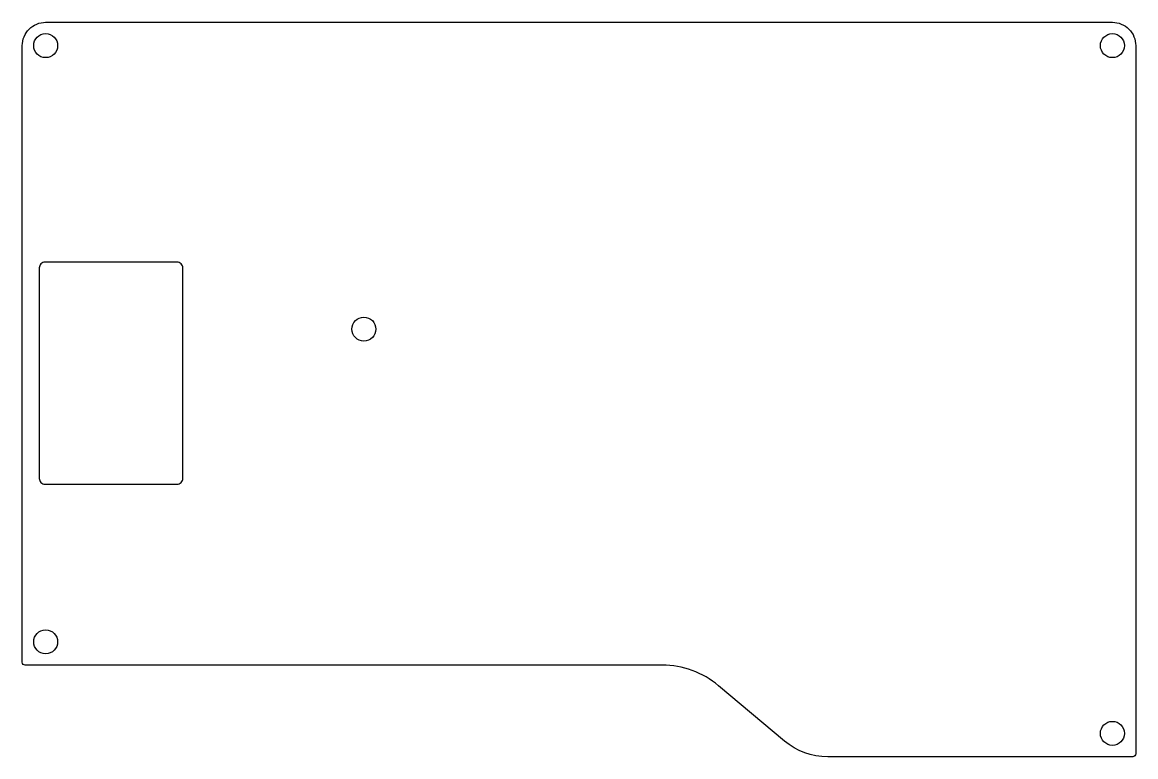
# Model space of a CAD drawing. Header units: millimetres. Extents: x 5 to 195, y -131 to -5.
import ezdxf

# ---------------------------------------------------------------- set-up
doc = ezdxf.new("R2010")
doc.units = ezdxf.units.MM
doc.layers.get('0').update_dxf_attribs({"linetype": 'CONTINUOUS'})

msp = doc.modelspace()

# ---------------------------------------------------------------- linework, layer by layer
for points in [[(114.48, -115), (5.5, -115, -0.414214), (5, -114.5), (5, -9, -0.414214), (9, -5), (191.48, -5, -0.414214), (195.48, -9), (195.48, -130.16, -0.414214), (194.98, -130.66), (142.78, -130.66, -0.176327), (135.39, -127.97), (124.12, -118.51, 0.176327)], [(7.91, -47.04), (7.91, -83.04, 0.414214), (8.91, -84.04), (31.48, -84.04, 0.414214), (32.48, -83.04), (32.48, -47.04, 0.414214), (31.48, -46.04), (8.91, -46.04, 0.414214)]]:
    msp.add_lwpolyline(points, format="xyb", close=True)
for centre in [(9, -9), (191.48, -9), (63.44, -57.5), (9, -111), (191.48, -126.66)]:
    msp.add_circle(centre, 2.05)

doc.saveas('drawing.dxf')
